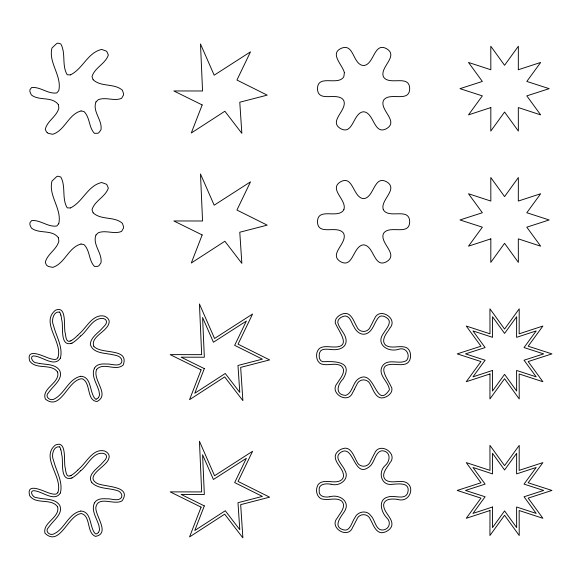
<?xml version="1.0" encoding="UTF-8"?>
<svg xmlns="http://www.w3.org/2000/svg" width="581" height="581" viewBox="0 0 581 581"><rect width="100%" height="100%" fill="white"/><g stroke="black" fill="none" stroke-linecap="round" stroke-linejoin="round"><path stroke-width="0.87" d="M58.761 223.729C62.167 208.848 48.158 195.826 51.963 181.112L56.677 176.631L57.868 176.188L60.823 177.038C66.067 186.494 61.586 198.586 67.222 207.838L70.323 207.991M95.945 101.958C92.248 111.705 102.568 120.049 100.978 129.774L98.995 132.526A7.488 7.488 0 0 1 97.811 133.281L94.434 133.339C88.668 127.348 90.077 117.442 84.056 111.574L81.093 110.927M95.945 235.036C92.248 244.783 102.568 253.127 100.978 262.852L98.995 265.604A7.488 7.488 0 0 1 97.811 266.359L94.434 266.418C88.668 260.426 90.077 250.52 84.056 244.652L81.093 244.005M60.388 358.15C62.973 347.874 57.221 338.055 54.374 328.49A53.459 53.459 0 0 1 53.496 325.462C51.113 320.828 53.314 310.937 59.56 312.106M60.388 492.928C62.966 482.644 57.236 472.847 54.374 463.268A53.459 53.459 0 0 1 53.496 460.239C51.113 455.606 53.314 445.714 59.56 446.883M57.947 357.409C62.886 341.962 40.3 322.695 55.369 310.29C67.621 304.749 63.249 328.243 65.333 333.509A48.216 48.216 0 0 0 65.537 335.055C65.9 337.292 66.561 342.63 69.989 341.134M57.947 492.187C62.908 476.761 40.3 457.472 55.369 445.068C67.614 439.599 63.264 462.825 65.333 468.286A48.216 48.216 0 0 0 65.537 469.833C65.9 472.07 66.561 477.408 69.989 475.912M60.359 358.237C54.098 368.013 41.585 355.557 33.015 355.95C29.311 356.988 33.291 363.379 36.886 362.914A30.684 30.684 0 0 0 39.53 363.445M60.359 493.015C54.142 502.805 41.556 490.328 33.015 490.727C29.304 491.7 33.262 498.157 36.886 497.692A30.684 30.684 0 0 0 39.53 498.222C46.284 499.544 55.631 498.665 59.763 505.434A8.316 8.316 0 0 1 59.872 505.637C63.017 513.568 54.338 519.683 50.191 525.246A32.02 32.02 0 0 0 48.55 527.381C44.773 530.627 48.659 535.232 52.777 534.353C64.498 530.046 67.839 513.742 80.723 511.055M57.882 357.613C56.953 360.155 53.67 359.486 51.331 358.92A33.952 33.952 0 0 1 49.392 358.361C44.047 356.705 25.571 346.879 29.733 361.026C36.058 370.177 51.113 363.002 57.592 372.007M57.897 492.347C56.923 495.027 53.51 494.206 51.331 493.697A33.952 33.952 0 0 1 49.392 493.138C44.011 491.562 25.789 481.627 29.675 495.687C35.884 505.02 51.113 497.743 57.592 506.785M343.916 209.385C347.097 199.893 328.301 189.159 340.539 181.817C353.016 174.896 352.914 196.538 362.726 198.528A7.35 7.35 0 0 0 364.447 198.528C374.258 196.538 374.157 174.896 386.634 181.817C398.871 189.159 380.076 199.893 383.257 209.385M372.29 323.007L373.561 320.48A38.6 38.6 0 0 1 374.571 318.642C379.219 306.565 398.544 318.432 389.895 328.098A43.582 43.582 0 0 1 388.987 329.565L388.362 330.531M354.512 389.088L355.826 386.474A40.459 40.459 0 0 1 356.64 384.992C358.847 378.224 368.216 378.195 370.482 384.912A42.144 42.144 0 0 1 371.477 386.728C373.801 391.485 376.967 399.561 383.78 397.673C387.897 396.598 392.611 393.119 391.914 388.348C388.195 379.19 374.179 363.336 394.695 364.381C399.764 364.592 407.361 366.037 409.758 360.067C411.806 355.267 410.179 347.612 404.144 346.93C398.174 345.76 391.529 348.723 386.002 345.492C380.976 341.621 385.08 334.946 387.955 331.141M354.381 389.335L353.611 390.86A38.549 38.549 0 0 1 352.602 392.698C347.946 404.768 328.635 392.909 337.278 383.242A43.597 43.597 0 0 1 338.186 381.775C341.04 377.505 346.661 370.613 341.337 365.972C335.941 362.573 329.282 365.507 323.377 364.469C317.153 364.018 315.265 356.197 317.415 351.273C319.732 345.441 327.118 346.683 332.092 346.937C352.928 348.259 339.268 332.397 335.259 322.992C334.562 318.156 339.384 314.648 343.567 313.624C350.314 311.917 353.364 319.906 355.695 324.605A41.992 41.992 0 0 0 356.69 326.42C358.964 333.138 368.325 333.116 370.525 326.34A40.452 40.452 0 0 0 371.346 324.859L372.036 323.515M94.456 368.143C91.101 375.101 96.003 382.356 98.254 388.842A33.633 33.633 0 0 1 98.923 390.802L99.591 395.044L98.494 397.695M94.456 502.921C91.101 509.878 95.996 517.126 98.254 523.619A33.633 33.633 0 0 1 98.923 525.58L99.591 529.821L98.494 532.472M96.693 369.371C91.972 379.64 110.513 394.695 97.005 401.507C86.155 400.556 91.253 382.574 82.161 378.739C67.723 379.168 61.237 411.697 45.427 399.111C40.982 388.29 60.504 382.966 57.613 372.036M96.722 369.32C103.541 361.854 115.982 371.724 123.23 364.955C129.643 347.365 100.542 354.824 93.773 346.196M94.507 368.056C96.315 364.745 100.419 363.895 103.912 363.946A38.557 38.557 0 0 1 106.49 364.04C111.073 363.539 118.422 367.243 121.611 362.602C122.838 359.138 119.751 356.138 116.505 355.601A32.892 32.892 0 0 0 113.418 354.86C105.684 352.928 92.88 353.8 90.302 344.286C90.796 337.053 98.305 333.015 102.525 327.967A39.857 39.857 0 0 0 104.152 326.202C107.129 323.871 107.725 319.419 103.338 318.482C92.851 317.335 87.76 330.451 80.715 336.021M94.507 502.834C96.315 499.522 100.419 498.672 103.912 498.723A38.557 38.557 0 0 1 106.49 498.818C111.087 498.331 118.299 501.962 121.582 497.452C122.874 493.988 119.78 490.916 116.505 490.386A32.892 32.892 0 0 0 113.418 489.638C106.134 488.04 97.543 488.316 91.892 482.695M58.732 223.808L56.764 226.016C47.94 227.331 40.496 219.741 31.715 220.562L30.038 222.574L29.9 223.692A7.604 7.604 0 0 0 29.958 224.869L31.359 228.006C39.123 234.288 51.941 229.103 58.34 237.673M80.715 470.799C87.804 465.381 93.294 451.081 103.999 453.543C108.015 454.785 106.65 458.859 104.144 460.973A39.857 39.857 0 0 1 102.525 462.737C98.269 468.054 86.453 474.583 91.827 482.622M77.767 335.368L78.065 335.077A72.945 72.945 0 0 0 79.35 333.77C86.576 327.568 92.72 313.856 104.137 316.064C106.897 317.015 110.02 319.565 109.068 322.84C107.238 331.795 90.367 336.479 93.744 346.167M77.767 470.145L78.065 469.855A72.945 72.945 0 0 0 79.35 468.547C86.591 462.36 93.062 448.045 104.609 451.023C107.55 452.083 110.383 455.228 108.792 458.482C107.231 466.34 83.998 475.781 96.911 483.269C104.086 487.219 132.439 485.447 122.163 500.757C114.551 505.775 98.247 495.135 95.85 507.278C95.03 515.746 110.601 533.474 95.524 536.394C86.235 532.821 91.144 516.037 81.318 513.539C67.868 514.926 59.937 547.476 45.006 533.264C42.239 522.544 60.17 517.664 57.635 506.864M95.988 101.878L98.371 99.656C105.88 96.744 114.137 101.457 121.567 98.349L123.441 95.146A8.287 8.287 0 0 0 123.521 93.657L122.417 90.251C114.312 82.996 101.225 87.324 93.149 79.764M95.988 234.956L98.371 232.734C105.88 229.822 114.137 234.535 121.567 231.427L123.441 228.224A8.287 8.287 0 0 0 123.521 226.735L122.417 223.329C114.312 216.074 101.225 220.402 93.149 212.849M70.403 74.876C82.843 68.972 87.753 52.399 101.704 49.443L106.076 51.012A9.456 9.456 0 0 1 106.882 51.636L108.356 54.977C105.43 63.888 94.703 67.549 92.001 76.598L93.091 79.706M70.403 207.954C82.843 202.05 87.753 185.477 101.704 182.521L106.076 184.09A9.456 9.456 0 0 1 106.882 184.714L108.356 188.055C105.43 196.966 94.703 200.627 92.001 209.676L93.091 212.784M72 342.993L71.172 343.4M72 477.771L71.172 478.178M71.049 343.451C59.378 346.334 63.794 325.396 61.666 319.775A46.139 46.139 0 0 0 61.281 316.95L61.208 316.565A23.974 23.974 0 0 0 60.983 315.498L60.867 315.033M71.049 478.228C59.385 481.046 63.772 460.305 61.666 454.553A46.139 46.139 0 0 0 61.281 451.727L61.208 451.343A23.974 23.974 0 0 0 60.983 450.275L60.867 449.81M81.013 110.942C68.347 114.355 64.985 130.427 52.726 134.291L48.499 133.427A9.717 9.717 0 0 1 47.41 132.766M81.013 244.02C68.347 247.433 64.985 263.505 52.726 267.369L48.499 266.505A9.717 9.717 0 0 1 47.41 265.844L46.465 265.067L45.282 262.38C47.279 253.919 56.698 249.663 58.87 241.202L58.376 237.745M80.723 376.277C68.042 379.03 64.535 394.652 53.256 399.481C48.993 400.658 44.621 396.053 48.557 392.603A32.02 32.02 0 0 1 50.198 390.468C54.374 384.971 63.009 378.616 59.879 370.881A8.316 8.316 0 0 0 59.763 370.656C55.616 363.895 46.306 364.752 39.53 363.445M80.788 376.263C91.849 376.713 89.343 392.32 95.11 398.748A1.467 1.467 0 0 0 96.119 399.132M80.788 511.04C91.849 511.491 89.351 527.098 95.11 533.525A1.467 1.467 0 0 0 96.119 533.91A4.604 4.604 0 0 0 98.443 532.428M329.972 496.748C339.616 493.85 351.236 501.861 344.083 512.028C340.502 517.308 332.695 526.916 343.393 529.799C350.234 532.029 351.825 521.644 354.788 517.903C357.38 511.491 366.742 509.639 370.78 515.616C375.195 519.661 375.566 530.94 383.228 529.959C389.43 529.109 391.369 522.101 386.844 517.925C381.107 512.268 377.483 499.282 388.181 496.958C394.172 494.7 405.233 500.778 407.775 492.579C410.571 482.048 398.501 483.828 392.182 484.343C381.078 485.934 377.817 472.099 385.145 465.548C390.744 460.907 390.89 451.205 382.102 450.747C375.311 451.444 374.789 462.244 369.836 466.318C353.342 480.349 354.25 442.156 340.045 452.904C333.748 457.937 342.834 464.945 344.736 470.123C350.307 479.071 339.522 486.929 331.083 484.213M329.739 496.762C325.229 497.714 318.366 496.61 319.187 490.509C318.257 483.712 326.115 483.312 330.836 484.198M70.323 74.913L67.222 74.76C61.586 65.508 66.067 53.416 60.823 43.96L57.868 43.11L56.677 43.553L51.963 48.034C48.158 62.748 62.167 75.77 58.761 90.651L56.764 92.938C47.94 94.253 40.496 86.663 31.715 87.484L30.038 89.496L29.9 90.614A7.604 7.604 0 0 0 29.958 91.791L31.359 94.928C39.123 101.21 51.941 96.025 58.34 104.595M331.083 349.435C337.082 350.474 345.659 348.723 346.131 341.308C346.399 333.952 339.275 329.311 337.764 322.528C337.496 318.722 341.933 316.384 345.187 315.955C350.452 316.333 351.469 323.196 353.952 326.762C355.935 331.206 360.576 335.448 365.769 333.937C373.075 331.613 373.997 322.804 378.449 317.589C380.526 314.829 384.433 316.071 386.721 317.822C392.749 321.496 386.757 328.258 384.281 332.107A46.495 46.495 0 0 0 383.591 333.225C375.13 344.322 388.159 352.696 398.624 349.283C405.727 346.734 410.869 354.65 406.656 360.402C399.539 365.253 387.905 357.598 382.327 366.146C377.251 375.028 388.74 381.528 389.408 389.8C376.227 409.816 375.348 371.339 360.532 377.686C352.623 380.526 353.037 393.272 345.622 395.385C334.852 394.804 337.292 384.709 342.892 379.226A46.495 46.495 0 0 0 343.582 378.108C353.284 360.917 334.126 361.295 322.753 361.731C318.991 360.801 318.744 355.957 319.557 352.878C320.777 348.113 326.936 349.297 330.589 349.406M397.281 499.304C410.68 503.836 416.606 483.806 403.098 481.562C397.346 480.748 390.672 483.581 385.566 479.921C380.678 475.12 386.227 468.62 388.994 464.342A43.582 43.582 0 0 0 389.895 462.875C398.544 453.209 379.219 441.342 374.578 453.42A38.6 38.6 0 0 0 373.568 455.257L371.346 459.636A40.452 40.452 0 0 1 370.533 461.125C368.318 467.872 358.956 467.923 356.69 461.198A41.992 41.992 0 0 1 355.695 459.382C353.386 454.574 350.089 446.419 343.226 448.488C339.006 449.614 334.228 453.391 335.339 458.271C336.733 464.807 343.64 469.23 343.56 476.173C342.645 482.491 334.874 482.114 330.117 481.598C325.404 481.097 318.526 481.126 317.132 486.863C315.272 491.918 317.785 499.239 323.9 499.319C329.696 500.183 336.377 497.314 341.555 500.931C346.53 505.688 340.96 512.289 338.178 516.553A43.597 43.597 0 0 0 337.278 518.02C328.628 527.686 347.954 539.553 352.594 527.468A38.549 38.549 0 0 0 353.604 525.638L355.826 521.259A40.459 40.459 0 0 1 356.64 519.77C358.847 513.001 368.216 512.972 370.482 519.69A42.144 42.144 0 0 1 371.477 521.506C373.786 526.321 377.084 534.476 383.947 532.407C388.166 531.281 392.945 527.504 391.834 522.624C390.439 516.051 383.402 511.592 383.627 504.577C384.644 498.462 392.153 498.788 396.838 499.282M47.41 132.766L46.465 131.989L45.282 129.302C47.228 120.819 56.706 116.585 58.87 108.124L58.376 104.667M383.257 209.385A7.35 7.35 0 0 0 384.121 210.881C390.752 218.383 409.445 207.475 409.685 221.739C409.445 236.009 390.752 225.101 384.121 232.603A7.35 7.35 0 0 0 383.257 234.092C380.076 243.592 398.871 254.318 386.634 261.668C374.157 268.589 374.258 246.947 364.447 244.957A7.35 7.35 0 0 0 362.726 244.957C352.914 246.947 353.016 268.589 340.539 261.668C328.301 254.318 347.097 243.592 343.916 234.092A7.35 7.35 0 0 0 343.051 232.603C336.421 225.101 317.727 236.009 317.487 221.739C317.727 207.475 336.421 218.383 343.051 210.881A7.35 7.35 0 0 0 343.916 209.385M77.701 335.31A33.691 33.691 0 0 1 71.143 340.691M71.085 340.589A16.333 16.333 0 0 1 70.047 341.112M80.606 335.927A40.256 40.256 0 0 1 72.117 343.175M59.654 312.048A8.236 8.236 0 0 1 60.765 315.055M98.443 397.651A4.604 4.604 0 0 1 96.126 399.111M77.701 470.087A33.691 33.691 0 0 1 71.143 475.469M71.085 475.367A16.333 16.333 0 0 1 70.047 475.89M59.654 446.825A8.236 8.236 0 0 1 60.765 449.832M80.606 470.704A40.256 40.256 0 0 1 72.117 477.952M489.986 373.961L489.936 398.944L504.577 378.703L519.218 398.944L519.16 373.961L542.901 381.732L528.173 361.556L551.95 353.887L528.173 346.218L542.901 326.043L519.16 333.814L519.218 308.831L504.577 329.071L489.936 308.831L489.986 333.814L466.245 326.043L480.974 346.218L457.203 353.887L480.974 361.556L466.245 381.732L489.986 373.961M489.986 510.525L489.936 535.5L504.577 515.26L519.218 535.5L519.16 510.525L542.901 518.296L528.173 498.113L551.95 490.444L528.173 482.782L542.901 462.599L519.16 470.37L519.218 445.387L504.577 465.635L489.936 445.387L489.986 470.37L466.245 462.599L480.974 482.782L457.203 490.444L480.974 498.113L466.245 518.296L489.986 510.525M490.843 107.565L490.792 131.088L504.577 112.031L518.361 131.088L518.31 107.565L540.664 114.885L526.8 95.88L549.183 88.661L526.8 81.442L540.664 62.443L518.31 69.756L518.361 46.24L504.577 65.297L490.792 46.24L490.843 69.756L468.489 62.443L482.353 81.442L459.97 88.661L482.353 95.88L468.489 114.885L490.843 107.565M490.843 238.864L490.792 262.38L504.577 243.323L518.361 262.38L518.31 238.864L540.664 246.177L526.8 227.178L549.183 219.959L526.8 212.74L540.664 193.742L518.31 201.055L518.361 177.532L504.577 196.596L490.792 177.532L490.843 201.055L468.489 193.742L482.353 212.74L459.97 219.959L482.353 227.178L468.489 246.177L490.843 238.864M492.543 370.446L492.499 391.049L504.577 374.353L516.647 391.049L516.603 370.446L536.183 376.851L524.04 360.213L543.649 353.887L524.04 347.561L536.183 330.923L516.603 337.329L516.647 316.725L504.577 333.421L492.499 316.725L492.543 337.329L472.963 330.923L485.113 347.561L465.504 353.887L485.113 360.213L472.963 376.851L492.543 370.446M492.543 507.002L492.499 527.606L504.577 510.917L516.647 527.606L516.603 507.002L536.183 513.415L524.04 496.77L543.649 490.444L524.04 484.126L536.183 467.48L516.603 473.893L516.647 453.289L504.577 469.978L492.499 453.289L492.543 473.893L472.963 467.48L485.113 484.126L465.504 490.444L485.113 496.77L472.963 513.415L492.543 507.002M344.373 72.625L343.916 76.307A7.35 7.35 0 0 1 343.051 77.803C336.421 85.305 317.727 74.397 317.487 88.661C317.727 102.931 336.421 92.023 343.051 99.525A7.35 7.35 0 0 1 343.916 101.014C347.097 110.513 328.301 121.24 340.539 128.59C353.016 135.511 352.914 113.869 362.726 111.879A7.35 7.35 0 0 1 364.447 111.879C374.258 113.869 374.157 135.511 386.634 128.59C398.871 121.24 380.076 110.513 383.257 101.014A7.35 7.35 0 0 1 384.121 99.525C390.752 92.023 409.445 102.931 409.685 88.661C409.445 74.397 390.752 85.305 384.121 77.803A7.35 7.35 0 0 1 383.257 76.307C380.076 66.815 398.871 56.081 386.634 48.739C374.157 41.817 374.258 63.46 364.447 65.45A7.35 7.35 0 0 1 362.726 65.45C352.82 63.67 353.945 43.684 341.918 48.049C328.831 53.249 342.514 64.76 344.373 72.625M202.173 104.936L191.294 133.005L224.869 111.24L241.849 133.361L239.779 102.22L267.202 95.131L236.932 80.04L250.505 51.832L214.178 75.196L200.489 43.967L202.558 90.992L173.813 90.948L202.173 104.936M202.173 234.942L191.294 263.019L224.869 241.246L241.849 263.367L239.779 232.226L267.202 225.137L236.932 210.046L250.505 181.838L214.178 205.202L200.489 173.973L202.558 220.998L173.813 220.954L202.173 234.942M201.099 369.879L189.551 399.677L224.673 376.902L242.88 400.629L240.672 367.395L269.62 359.908L238.057 344.177L252.575 314.016L214.556 338.469L199.443 303.979L201.672 354.664L170.153 354.621L201.099 369.879M204.316 368.623L194.78 393.25L225.261 373.481L239.779 392.4L237.985 365.456L262.38 359.145L234.673 345.339L246.366 321.039L213.423 342.231L202.587 317.509L204.338 357.221L181.119 357.184L204.316 368.623M201.099 507.14L189.551 536.938L224.673 514.163L242.88 537.89L240.672 504.649L269.62 497.169L238.057 481.438L252.575 451.277L214.556 475.73L199.443 441.24L201.672 491.925L170.153 491.875L201.099 507.14M204.316 505.884L194.78 530.511L225.261 510.743L239.779 529.661L237.985 502.71L262.38 496.406L234.673 482.593L246.366 458.3L213.423 479.485L202.587 454.77L204.338 494.475L181.119 494.446L204.316 505.884"/></g></svg>
